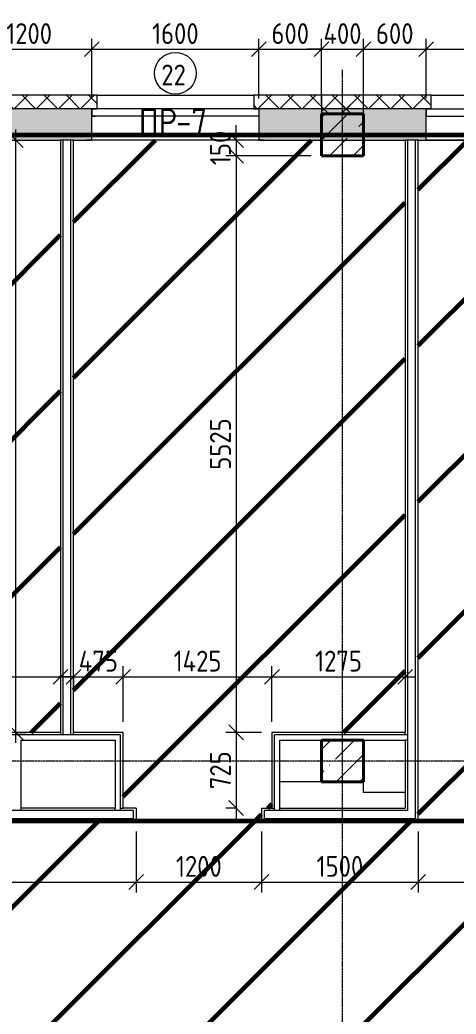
# Model space of a CAD drawing. Header units: millimetres. Extents: x -56773 to 323062, y -262288 to 76460.
# Drawn here: x 30721 to 34897, y -197648 to -188122 of the extents above; entities that cross this region are included whole.
import ezdxf

# ---------------------------------------------------------------- set-up
doc = ezdxf.new("R2010")
doc.units = ezdxf.units.MM
doc.linetypes.add('ADSK_Линия сетки', pattern=[25, 20, -2.5, 0, -2.5])
for name, color, linetype, lineweight in [('1.1)Стяжка керамзит  2 этаж', 5, 'Continuous', 60), ('3.1 Штукатурка внешн стен', 5, 'Continuous', 60), ('_ Окна', 7, 'Continuous', 18), ('Марки', 7, 'Continuous', 20), ('Марки окон', 7, 'Continuous', 20), ('Несущие колонны', 7, 'Continuous', 18), ('Окна', 7, 'Continuous', 9), ('Оси', 7, 'Continuous', 9), ('Перекрытие', 7, 'Continuous', 18), ('Размеры', 7, 'Continuous', 9), ('Стены внутренние', 7, 'Continuous', 18), ('Стены наружные', 7, 'Continuous', 18), ('Стены штриховка', 7, 'Continuous', 9)]:
    doc.layers.add(name, color=color, linetype=linetype, lineweight=lineweight)
doc.styles.add('GOST Common_2', font='', dxfattribs={"width": 0.9, "height": 250})
doc.styles.add('GOST Common_3', font='', dxfattribs={"width": 0.9, "height": 200})
doc.styles.get('GOST Common_2').set_extended_font_data('GOST Common')
doc.styles.get('GOST Common_3').set_extended_font_data('GOST Common')
doc.dimstyles.new('ADSK_Основной_2_0_1', dxfattribs={"dimscale": 304.8, "dimtxt": 201.142999, "dimasz": 0.463911, "dimexe": 0.328084, "dimexo": 0.328084, "dimgap": 0.164042, "dimtad": 1, "dimdec": 3, "dimrnd": 0.001, "dimdsep": 46, "dimtxsty": 'GOST Common_3', "dimblk1": 'OBLIQUE', "dimblk2": 'OBLIQUE', "dimsah": 1, "dimcen": 0.09, "dimdle": 0.328084, "dimazin": 2, "dimtfac": 1, "dimtdec": 4, "dimtix": 1, "dimtmove": 1, "dimatfit": 3, "dimfxl": 1, "dimtvp": 1, "dimtolj": 1, "dimtzin": 0, "dimlwd": 20, "dimlwe": 20, "dimarcsym": 2})
doc.dimstyles.new('ADSK_Основной_2_0_2', dxfattribs={"dimscale": 304.8, "dimtxt": 201.142999, "dimasz": 0.463911, "dimexe": 0.328084, "dimexo": 0.328084, "dimgap": 0.164042, "dimtad": 1, "dimdec": 3, "dimrnd": 0.001, "dimdsep": 46, "dimtxsty": 'GOST Common_3', "dimblk1": 'OBLIQUE', "dimblk2": 'OBLIQUE', "dimsah": 1, "dimcen": 0.09, "dimdle": 0.328084, "dimazin": 2, "dimtfac": 1, "dimtdec": 4, "dimtix": 1, "dimtmove": 0, "dimatfit": 3, "dimfxl": 1, "dimtvp": 1, "dimtolj": 1, "dimtzin": 0, "dimlwd": 20, "dimlwe": 20, "dimarcsym": 2})
pattern_1 = [(45, (9.36, -198628.46), (-106.066, 106.066), []), (135, (9.36, -198628.46), (-106.066, -106.066), [])]
pattern_2 = [(45, (9.36, -198628.46), (-224.5064, 224.5064), []), (45, (233.87, -198628.46), (-224.5064, 224.5064), [396.875, -79.375, 3.353, -76.022])]

# ---------------------------------------------------------------- blocks, each defined once
blk = doc.blocks.new('ОКНО L03 _2СТ_RS - ОК-5_1600х2000h-3556607-Кладочный план 4-го этажа')
at = {"layer": '_ Окна'}
for p, q in [((-838.1, -79), (761.9, -79)), ((-838.1, -149), (-838.1, -79)), ((-838.1, -79), (-803.1, -79)), ((-818.1, -79), (-38.1, -79)), ((-38.1, -79), (741.9, -79)), ((761.9, -79), (726.9, -79)), ((761.9, -149), (761.9, -79)), ((-838.1, -149), (761.9, -149)), ((-838.1, -149), (-833.1, -149)), ((-818.1, -149), (-38.1, -149)), ((-38.1, -149), (741.9, -149)), ((761.9, -149), (756.9, -149))]:
    blk.add_line(p, q, dxfattribs=at)
at = {"layer": 'Окна'}
blk.add_line((-888.1, 150), (811.9, 150), dxfattribs=at)
blk = doc.blocks.new('ADSK_КолоннаЖБ_Прямоугольная - 400x400 мм-1807143-Кладочный план 4-го этажа')
at = {"layer": 'Несущие колонны', "lineweight": 40}
for p, q in [((-200, 200), (200, 200)), ((-200, -200), (-200, 200)), ((200, 200), (200, -200)), ((200, -200), (-200, -200))]:
    blk.add_line(p, q, dxfattribs=at)
blk = doc.blocks.new('ОКНО L03 _2СТ_RS - ОК-5_1600х2000h-3556615-Кладочный план 4-го этажа')
at = {"layer": '_ Окна'}
for p, q in [((-838.1, 149), (761.9, 149)), ((-838.1, 149), (-838.1, 79)), ((-838.1, 149), (-833.1, 149)), ((-818.1, 149), (-38.1, 149)), ((-38.1, 149), (741.9, 149)), ((761.9, 149), (756.9, 149)), ((761.9, 149), (761.9, 79)), ((-838.1, 79), (761.9, 79)), ((-838.1, 79), (-803.1, 79)), ((-818.1, 79), (-38.1, 79)), ((-38.1, 79), (741.9, 79)), ((761.9, 79), (726.9, 79))]:
    blk.add_line(p, q, dxfattribs=at)
at = {"layer": 'Окна'}
blk.add_line((-888.1, -150), (811.9, -150), dxfattribs=at)
blk = doc.blocks.new('_Oblique')
at = {"color": 0, "linetype": 'ByBlock', "lineweight": -2}
blk.add_line((-0.5, -0.5), (0.5, 0.5), dxfattribs=at)
blk = doc.blocks.new('*D5920')
at = {"layer": 'Defpoints', "color": 0, "transparency": 16777216}
for p in [(31409.4, -188403), (30209.4, -188974.5), (31409.4, -188974.5)]:
    blk.add_point(p, dxfattribs=at)
at = {"layer": 'Размеры', "color": 0, "lineweight": 20, "transparency": 16777216}
for p, q in [((30209.4, -188874.5), (30209.4, -188303)), ((31409.4, -188874.5), (31409.4, -188303)), ((30109.4, -188403), (31509.4, -188403))]:
    blk.add_line(p, q, dxfattribs=at)
at = {"layer": 'Размеры', "color": 0, "lineweight": 20, "transparency": 16777216, "xscale": 141.4, "yscale": 141.4, "zscale": 141.4, "rotation": 180}
blk.add_blockref('_Oblique', (30209.4, -188403), dxfattribs=at)
at = {"layer": 'Размеры', "color": 0, "lineweight": 20, "transparency": 16777216, "xscale": 141.4, "yscale": 141.4, "zscale": 141.4}
blk.add_blockref('_Oblique', (31409.4, -188403), dxfattribs=at)
at = {"layer": 'Размеры', "color": 0, "lineweight": 9, "transparency": 16777216, "insert": (30809.4, -188253), "char_height": 200, "width": 560.473, "attachment_point": 5, "style": 'GOST Common_3'}
blk.add_mtext('\\A1;1200', dxfattribs=at)
blk = doc.blocks.new('*D5921')
at = {"layer": 'Defpoints', "color": 0, "transparency": 16777216}
for p in [(33009.4, -188403), (31409.4, -188974.5), (33009.4, -188974.5)]:
    blk.add_point(p, dxfattribs=at)
at = {"layer": 'Размеры', "color": 0, "lineweight": 20, "transparency": 16777216}
for p, q in [((31409.4, -188874.5), (31409.4, -188303)), ((33009.4, -188874.5), (33009.4, -188303)), ((31309.4, -188403), (33109.4, -188403))]:
    blk.add_line(p, q, dxfattribs=at)
at = {"layer": 'Размеры', "color": 0, "lineweight": 20, "transparency": 16777216, "xscale": 141.4, "yscale": 141.4, "zscale": 141.4, "rotation": 180}
blk.add_blockref('_Oblique', (31409.4, -188403), dxfattribs=at)
at = {"layer": 'Размеры', "color": 0, "lineweight": 20, "transparency": 16777216, "xscale": 141.4, "yscale": 141.4, "zscale": 141.4}
blk.add_blockref('_Oblique', (33009.4, -188403), dxfattribs=at)
at = {"layer": 'Размеры', "color": 0, "lineweight": 9, "transparency": 16777216, "insert": (32209.4, -188253), "char_height": 200, "width": 560.473, "attachment_point": 5, "style": 'GOST Common_3'}
blk.add_mtext('\\A1;1600', dxfattribs=at)
blk = doc.blocks.new('*D5922')
at = {"layer": 'Defpoints', "color": 0, "transparency": 16777216}
for p in [(33609.4, -188403), (33009.4, -188974.5), (33609.4, -189023.5)]:
    blk.add_point(p, dxfattribs=at)
at = {"layer": 'Размеры', "color": 0, "lineweight": 20, "transparency": 16777216}
for p, q in [((33009.4, -188874.5), (33009.4, -188303)), ((33609.4, -188923.5), (33609.4, -188303)), ((32909.4, -188403), (33709.4, -188403))]:
    blk.add_line(p, q, dxfattribs=at)
at = {"layer": 'Размеры', "color": 0, "lineweight": 20, "transparency": 16777216, "xscale": 141.4, "yscale": 141.4, "zscale": 141.4, "rotation": 180}
blk.add_blockref('_Oblique', (33009.4, -188403), dxfattribs=at)
at = {"layer": 'Размеры', "color": 0, "lineweight": 20, "transparency": 16777216, "xscale": 141.4, "yscale": 141.4, "zscale": 141.4}
blk.add_blockref('_Oblique', (33609.4, -188403), dxfattribs=at)
at = {"layer": 'Размеры', "color": 0, "lineweight": 9, "transparency": 16777216, "insert": (33309.4, -188253), "char_height": 200, "width": 454.106, "attachment_point": 5, "style": 'GOST Common_3'}
blk.add_mtext('\\A1;600', dxfattribs=at)
blk = doc.blocks.new('*D5923')
at = {"layer": 'Defpoints', "color": 0, "transparency": 16777216}
for p in [(34009.4, -188403), (33609.4, -189023.5), (34009.4, -189023.5)]:
    blk.add_point(p, dxfattribs=at)
at = {"layer": 'Размеры', "color": 0, "lineweight": 20, "transparency": 16777216}
for p, q in [((33609.4, -188923.5), (33609.4, -188303)), ((34009.4, -188923.5), (34009.4, -188303)), ((33609.4, -188403), (33468, -188403)), ((33609.4, -188403), (34009.4, -188403)), ((34009.4, -188403), (34150.8, -188403))]:
    blk.add_line(p, q, dxfattribs=at)
at = {"layer": 'Размеры', "color": 0, "lineweight": 20, "transparency": 16777216, "xscale": 141.4, "yscale": 141.4, "zscale": 141.4}
blk.add_blockref('_Oblique', (33609.4, -188403), dxfattribs=at)
at = {"layer": 'Размеры', "color": 0, "lineweight": 20, "transparency": 16777216, "xscale": 141.4, "yscale": 141.4, "zscale": 141.4, "rotation": 180}
blk.add_blockref('_Oblique', (34009.4, -188403), dxfattribs=at)
at = {"layer": 'Размеры', "color": 0, "lineweight": 9, "transparency": 16777216, "insert": (33809.4, -188253), "char_height": 200, "width": 474.561, "attachment_point": 5, "style": 'GOST Common_3'}
blk.add_mtext('\\A1;400', dxfattribs=at)
blk = doc.blocks.new('*D5924')
at = {"layer": 'Defpoints', "color": 0, "transparency": 16777216}
for p in [(34609.4, -188403), (34609.4, -188974.5), (34009.4, -189023.5)]:
    blk.add_point(p, dxfattribs=at)
at = {"layer": 'Размеры', "color": 0, "lineweight": 20, "transparency": 16777216}
for p, q in [((34009.4, -188923.5), (34009.4, -188303)), ((34609.4, -188874.5), (34609.4, -188303)), ((33909.4, -188403), (34709.4, -188403))]:
    blk.add_line(p, q, dxfattribs=at)
at = {"layer": 'Размеры', "color": 0, "lineweight": 20, "transparency": 16777216, "xscale": 141.4, "yscale": 141.4, "zscale": 141.4, "rotation": 180}
blk.add_blockref('_Oblique', (34009.4, -188403), dxfattribs=at)
at = {"layer": 'Размеры', "color": 0, "lineweight": 20, "transparency": 16777216, "xscale": 141.4, "yscale": 141.4, "zscale": 141.4}
blk.add_blockref('_Oblique', (34609.4, -188403), dxfattribs=at)
at = {"layer": 'Размеры', "color": 0, "lineweight": 9, "transparency": 16777216, "insert": (34309.4, -188253), "char_height": 200, "width": 454.106, "attachment_point": 5, "style": 'GOST Common_3'}
blk.add_mtext('\\A1;600', dxfattribs=at)
blk = doc.blocks.new('*D5925')
at = {"layer": 'Defpoints', "color": 0, "transparency": 16777216}
for p in [(36209.4, -188403), (34609.4, -188974.5), (36209.4, -188974.5)]:
    blk.add_point(p, dxfattribs=at)
at = {"layer": 'Размеры', "color": 0, "lineweight": 20, "transparency": 16777216}
for p, q in [((34609.4, -188874.5), (34609.4, -188303)), ((36209.4, -188874.5), (36209.4, -188303)), ((34509.4, -188403), (36309.4, -188403))]:
    blk.add_line(p, q, dxfattribs=at)
at = {"layer": 'Размеры', "color": 0, "lineweight": 20, "transparency": 16777216, "xscale": 141.4, "yscale": 141.4, "zscale": 141.4, "rotation": 180}
blk.add_blockref('_Oblique', (34609.4, -188403), dxfattribs=at)
at = {"layer": 'Размеры', "color": 0, "lineweight": 20, "transparency": 16777216, "xscale": 141.4, "yscale": 141.4, "zscale": 141.4}
blk.add_blockref('_Oblique', (36209.4, -188403), dxfattribs=at)
at = {"layer": 'Размеры', "color": 0, "lineweight": 9, "transparency": 16777216, "insert": (35409.4, -188253), "char_height": 200, "width": 560.473, "attachment_point": 5, "style": 'GOST Common_3'}
blk.add_mtext('\\A1;1600', dxfattribs=at)
blk = doc.blocks.new('*D6019')
at = {"layer": 'Defpoints', "color": 0, "transparency": 16777216}
for p in [(27419.4, -195798.5), (31834.4, -195798.5), (31834.4, -196382.2)]:
    blk.add_point(p, dxfattribs=at)
at = {"layer": 'Размеры', "color": 0, "lineweight": 20, "transparency": 16777216}
for p, q in [((27419.4, -195898.5), (27419.4, -196482.2)), ((31834.4, -195898.5), (31834.4, -196482.2)), ((27319.4, -196382.2), (31934.4, -196382.2))]:
    blk.add_line(p, q, dxfattribs=at)
at = {"layer": 'Размеры', "color": 0, "lineweight": 20, "transparency": 16777216, "xscale": 141.4, "yscale": 141.4, "zscale": 141.4, "rotation": 180}
blk.add_blockref('_Oblique', (27419.4, -196382.2), dxfattribs=at)
at = {"layer": 'Размеры', "color": 0, "lineweight": 20, "transparency": 16777216, "xscale": 141.4, "yscale": 141.4, "zscale": 141.4}
blk.add_blockref('_Oblique', (31834.4, -196382.2), dxfattribs=at)
at = {"layer": 'Размеры', "color": 0, "lineweight": 9, "transparency": 16777216, "insert": (29626.9, -196232.2), "char_height": 200, "width": 601.383, "attachment_point": 5, "style": 'GOST Common_3'}
blk.add_mtext('\\A1;4415', dxfattribs=at)
blk = doc.blocks.new('*D6020')
at = {"layer": 'Defpoints', "color": 0, "transparency": 16777216}
for p in [(31834.4, -195798.5), (33034.4, -195798.5), (33034.4, -196382.2)]:
    blk.add_point(p, dxfattribs=at)
at = {"layer": 'Размеры', "color": 0, "lineweight": 20, "transparency": 16777216}
for p, q in [((31834.4, -195898.5), (31834.4, -196482.2)), ((33034.4, -195898.5), (33034.4, -196482.2)), ((31734.4, -196382.2), (33134.4, -196382.2))]:
    blk.add_line(p, q, dxfattribs=at)
at = {"layer": 'Размеры', "color": 0, "lineweight": 20, "transparency": 16777216, "xscale": 141.4, "yscale": 141.4, "zscale": 141.4, "rotation": 180}
blk.add_blockref('_Oblique', (31834.4, -196382.2), dxfattribs=at)
at = {"layer": 'Размеры', "color": 0, "lineweight": 20, "transparency": 16777216, "xscale": 141.4, "yscale": 141.4, "zscale": 141.4}
blk.add_blockref('_Oblique', (33034.4, -196382.2), dxfattribs=at)
at = {"layer": 'Размеры', "color": 0, "lineweight": 9, "transparency": 16777216, "insert": (32434.4, -196232.2), "char_height": 200, "width": 560.473, "attachment_point": 5, "style": 'GOST Common_3'}
blk.add_mtext('\\A1;1200', dxfattribs=at)
blk = doc.blocks.new('*D6021')
at = {"layer": 'Defpoints', "color": 0, "transparency": 16777216}
for p in [(33034.4, -195798.5), (34534.4, -195798.5), (34534.4, -196382.2)]:
    blk.add_point(p, dxfattribs=at)
at = {"layer": 'Размеры', "color": 0, "lineweight": 20, "transparency": 16777216}
for p, q in [((33034.4, -195898.5), (33034.4, -196482.2)), ((34534.4, -195898.5), (34534.4, -196482.2)), ((32934.4, -196382.2), (34634.4, -196382.2))]:
    blk.add_line(p, q, dxfattribs=at)
at = {"layer": 'Размеры', "color": 0, "lineweight": 20, "transparency": 16777216, "xscale": 141.4, "yscale": 141.4, "zscale": 141.4, "rotation": 180}
blk.add_blockref('_Oblique', (33034.4, -196382.2), dxfattribs=at)
at = {"layer": 'Размеры', "color": 0, "lineweight": 20, "transparency": 16777216, "xscale": 141.4, "yscale": 141.4, "zscale": 141.4}
blk.add_blockref('_Oblique', (34534.4, -196382.2), dxfattribs=at)
at = {"layer": 'Размеры', "color": 0, "lineweight": 9, "transparency": 16777216, "insert": (33784.4, -196232.2), "char_height": 200, "width": 560.473, "attachment_point": 5, "style": 'GOST Common_3'}
blk.add_mtext('\\A1;1500', dxfattribs=at)
blk = doc.blocks.new('*D6022')
at = {"layer": 'Defpoints', "color": 0, "transparency": 16777216}
for p in [(34534.4, -195798.5), (36934.4, -196023.5), (36934.4, -196382.2)]:
    blk.add_point(p, dxfattribs=at)
at = {"layer": 'Размеры', "color": 0, "lineweight": 20, "transparency": 16777216}
for p, q in [((34534.4, -195898.5), (34534.4, -196482.2)), ((36934.4, -196123.5), (36934.4, -196482.2)), ((34434.4, -196382.2), (37034.4, -196382.2))]:
    blk.add_line(p, q, dxfattribs=at)
at = {"layer": 'Размеры', "color": 0, "lineweight": 20, "transparency": 16777216, "xscale": 141.4, "yscale": 141.4, "zscale": 141.4, "rotation": 180}
blk.add_blockref('_Oblique', (34534.4, -196382.2), dxfattribs=at)
at = {"layer": 'Размеры', "color": 0, "lineweight": 20, "transparency": 16777216, "xscale": 141.4, "yscale": 141.4, "zscale": 141.4}
blk.add_blockref('_Oblique', (36934.4, -196382.2), dxfattribs=at)
at = {"layer": 'Размеры', "color": 0, "lineweight": 9, "transparency": 16777216, "insert": (35734.4, -196232.2), "char_height": 200, "width": 625.93, "attachment_point": 5, "style": 'GOST Common_3'}
blk.add_mtext('\\A1;2400', dxfattribs=at)
blk = doc.blocks.new('*D6071')
at = {"layer": 'Defpoints', "color": 0, "transparency": 16777216}
for p in [(27609.4, -194315.6), (31109.4, -194315.6), (31109.4, -194415.6)]:
    blk.add_point(p, dxfattribs=at)
at = {"layer": 'Размеры', "color": 0, "lineweight": 20, "transparency": 16777216}
for p, q in [((27509.4, -194415.6), (31209.4, -194415.6)), ((27609.4, -194415.6), (27609.4, -194515.6)), ((31109.4, -194415.6), (31109.4, -194515.6))]:
    blk.add_line(p, q, dxfattribs=at)
at = {"layer": 'Размеры', "color": 0, "lineweight": 20, "transparency": 16777216, "xscale": 141.4, "yscale": 141.4, "zscale": 141.4, "rotation": 180}
blk.add_blockref('_Oblique', (27609.4, -194415.6), dxfattribs=at)
at = {"layer": 'Размеры', "color": 0, "lineweight": 20, "transparency": 16777216, "xscale": 141.4, "yscale": 141.4, "zscale": 141.4}
blk.add_blockref('_Oblique', (31109.4, -194415.6), dxfattribs=at)
at = {"layer": 'Размеры', "color": 0, "lineweight": 9, "transparency": 16777216, "insert": (29359.4, -194265.6), "char_height": 200, "width": 605.475, "attachment_point": 5, "style": 'GOST Common_3'}
blk.add_mtext('\\A1;3500', dxfattribs=at)
blk = doc.blocks.new('*D6072')
at = {"layer": 'Defpoints', "color": 0, "transparency": 16777216}
for p in [(30581.5, -189273.5), (30681.5, -189273.5), (30581.5, -194948.5)]:
    blk.add_point(p, dxfattribs=at)
at = {"layer": 'Размеры', "color": 0, "lineweight": 20, "transparency": 16777216}
for p, q in [((30681.5, -195048.5), (30681.5, -189173.5)), ((30681.5, -189273.5), (30781.5, -189273.5)), ((30681.5, -194948.5), (30781.5, -194948.5))]:
    blk.add_line(p, q, dxfattribs=at)
at = {"layer": 'Размеры', "color": 0, "lineweight": 20, "transparency": 16777216, "xscale": 141.4, "yscale": 141.4, "zscale": 141.4}
for p, rotation in [((30681.5, -189273.5), 90), ((30681.5, -194948.5), 270)]:
    blk.add_blockref('_Oblique', p, dxfattribs=dict(at, rotation=rotation))
at = {"layer": 'Размеры', "color": 0, "lineweight": 9, "transparency": 16777216, "insert": (30531.5, -192111), "char_height": 200, "width": 605.475, "attachment_point": 5, "rotation": 90, "style": 'GOST Common_3'}
blk.add_mtext('\\A1;5675', dxfattribs=at)
blk = doc.blocks.new('*D6074')
at = {"layer": 'Defpoints', "color": 0, "transparency": 16777216}
for p in [(32890.9, -189273.5), (32790.9, -189423.5), (33609.4, -189423.5)]:
    blk.add_point(p, dxfattribs=at)
at = {"layer": 'Размеры', "color": 0, "lineweight": 20, "transparency": 16777216}
for p, q in [((32790.9, -189273.5), (32790.9, -189132.1)), ((32790.9, -189273.5), (32690.9, -189273.5)), ((32790.9, -189273.5), (32790.9, -189423.5)), ((33509.4, -189423.5), (32690.9, -189423.5)), ((32790.9, -189423.5), (32790.9, -189564.9))]:
    blk.add_line(p, q, dxfattribs=at)
at = {"layer": 'Размеры', "color": 0, "lineweight": 20, "transparency": 16777216, "xscale": 141.4, "yscale": 141.4, "zscale": 141.4}
for p, rotation in [((32790.9, -189273.5), 270), ((32790.9, -189423.5), 90)]:
    blk.add_blockref('_Oblique', p, dxfattribs=dict(at, rotation=rotation))
at = {"layer": 'Размеры', "color": 0, "lineweight": 9, "transparency": 16777216, "insert": (32640.9, -189348.5), "char_height": 200, "width": 409.104, "attachment_point": 5, "rotation": 90, "style": 'GOST Common_3'}
blk.add_mtext('\\A1;150', dxfattribs=at)
blk = doc.blocks.new('*D6075')
at = {"layer": 'Defpoints', "color": 0, "transparency": 16777216}
for p in [(33609.4, -189423.5), (32790.9, -194948.5), (33134.4, -194948.5)]:
    blk.add_point(p, dxfattribs=at)
at = {"layer": 'Размеры', "color": 0, "lineweight": 20, "transparency": 16777216}
for p, q in [((32790.9, -189323.5), (32790.9, -195048.5)), ((33509.4, -189423.5), (32690.9, -189423.5)), ((33034.4, -194948.5), (32690.9, -194948.5))]:
    blk.add_line(p, q, dxfattribs=at)
at = {"layer": 'Размеры', "color": 0, "lineweight": 20, "transparency": 16777216, "xscale": 141.4, "yscale": 141.4, "zscale": 141.4}
for p, rotation in [((32790.9, -189423.5), 90), ((32790.9, -194948.5), 270)]:
    blk.add_blockref('_Oblique', p, dxfattribs=dict(at, rotation=rotation))
at = {"layer": 'Размеры', "color": 0, "lineweight": 9, "transparency": 16777216, "insert": (32640.9, -192186), "char_height": 200, "width": 605.475, "attachment_point": 5, "rotation": 90, "style": 'GOST Common_3'}
blk.add_mtext('\\A1;5525', dxfattribs=at)
blk = doc.blocks.new('*D6076')
at = {"layer": 'Defpoints', "color": 0, "transparency": 16777216}
for p in [(33134.4, -194948.5), (32790.9, -195673.5), (32890.9, -195673.5)]:
    blk.add_point(p, dxfattribs=at)
at = {"layer": 'Размеры', "color": 0, "lineweight": 20, "transparency": 16777216}
for p, q in [((32790.9, -194848.5), (32790.9, -195773.5)), ((33034.4, -194948.5), (32690.9, -194948.5)), ((32790.9, -195673.5), (32690.9, -195673.5))]:
    blk.add_line(p, q, dxfattribs=at)
at = {"layer": 'Размеры', "color": 0, "lineweight": 20, "transparency": 16777216, "xscale": 141.4, "yscale": 141.4, "zscale": 141.4}
for p, rotation in [((32790.9, -194948.5), 90), ((32790.9, -195673.5), 270)]:
    blk.add_blockref('_Oblique', p, dxfattribs=dict(at, rotation=rotation))
at = {"layer": 'Размеры', "color": 0, "lineweight": 9, "transparency": 16777216, "insert": (32640.9, -195311), "char_height": 200, "width": 454.106, "attachment_point": 5, "rotation": 90, "style": 'GOST Common_3'}
blk.add_mtext('\\A1;725', dxfattribs=at)
blk = doc.blocks.new('*D6077')
at = {"layer": 'Defpoints', "color": 0, "transparency": 16777216}
for p in [(31234.4, -194315.6), (31709.4, -194415.6), (31709.4, -194948.5)]:
    blk.add_point(p, dxfattribs=at)
at = {"layer": 'Размеры', "color": 0, "lineweight": 20, "transparency": 16777216}
for p, q in [((31709.4, -194848.5), (31709.4, -194315.6)), ((31234.4, -194415.6), (31093, -194415.6)), ((31234.4, -194415.6), (31234.4, -194515.6)), ((31234.4, -194415.6), (31709.4, -194415.6)), ((31709.4, -194415.6), (31850.8, -194415.6))]:
    blk.add_line(p, q, dxfattribs=at)
at = {"layer": 'Размеры', "color": 0, "lineweight": 20, "transparency": 16777216, "xscale": 141.4, "yscale": 141.4, "zscale": 141.4}
blk.add_blockref('_Oblique', (31234.4, -194415.6), dxfattribs=at)
at = {"layer": 'Размеры', "color": 0, "lineweight": 20, "transparency": 16777216, "xscale": 141.4, "yscale": 141.4, "zscale": 141.4, "rotation": 180}
blk.add_blockref('_Oblique', (31709.4, -194415.6), dxfattribs=at)
at = {"layer": 'Размеры', "color": 0, "lineweight": 9, "transparency": 16777216, "insert": (31471.9, -194265.6), "char_height": 200, "width": 474.561, "attachment_point": 5, "style": 'GOST Common_3'}
blk.add_mtext('\\A1;475', dxfattribs=at)
blk = doc.blocks.new('*D6078')
at = {"layer": 'Defpoints', "color": 0, "transparency": 16777216}
for p in [(33134.4, -194415.6), (31709.4, -194948.5), (33134.4, -194948.5)]:
    blk.add_point(p, dxfattribs=at)
at = {"layer": 'Размеры', "color": 0, "lineweight": 20, "transparency": 16777216}
for p, q in [((31709.4, -194848.5), (31709.4, -194315.6)), ((33134.4, -194848.5), (33134.4, -194315.6)), ((31609.4, -194415.6), (33234.4, -194415.6))]:
    blk.add_line(p, q, dxfattribs=at)
at = {"layer": 'Размеры', "color": 0, "lineweight": 20, "transparency": 16777216, "xscale": 141.4, "yscale": 141.4, "zscale": 141.4, "rotation": 180}
blk.add_blockref('_Oblique', (31709.4, -194415.6), dxfattribs=at)
at = {"layer": 'Размеры', "color": 0, "lineweight": 20, "transparency": 16777216, "xscale": 141.4, "yscale": 141.4, "zscale": 141.4}
blk.add_blockref('_Oblique', (33134.4, -194415.6), dxfattribs=at)
at = {"layer": 'Размеры', "color": 0, "lineweight": 9, "transparency": 16777216, "insert": (32421.9, -194265.6), "char_height": 200, "width": 580.928, "attachment_point": 5, "style": 'GOST Common_3'}
blk.add_mtext('\\A1;1425', dxfattribs=at)
blk = doc.blocks.new('*D6079')
at = {"layer": 'Defpoints', "color": 0, "transparency": 16777216}
for p in [(34409.4, -194315.6), (34409.4, -194415.6), (33134.4, -194948.5)]:
    blk.add_point(p, dxfattribs=at)
at = {"layer": 'Размеры', "color": 0, "lineweight": 20, "transparency": 16777216}
for p, q in [((33134.4, -194848.5), (33134.4, -194315.6)), ((33034.4, -194415.6), (34509.4, -194415.6)), ((34409.4, -194415.6), (34409.4, -194515.6))]:
    blk.add_line(p, q, dxfattribs=at)
at = {"layer": 'Размеры', "color": 0, "lineweight": 20, "transparency": 16777216, "xscale": 141.4, "yscale": 141.4, "zscale": 141.4, "rotation": 180}
blk.add_blockref('_Oblique', (33134.4, -194415.6), dxfattribs=at)
at = {"layer": 'Размеры', "color": 0, "lineweight": 20, "transparency": 16777216, "xscale": 141.4, "yscale": 141.4, "zscale": 141.4}
blk.add_blockref('_Oblique', (34409.4, -194415.6), dxfattribs=at)
at = {"layer": 'Размеры', "color": 0, "lineweight": 9, "transparency": 16777216, "insert": (33771.9, -194265.6), "char_height": 200, "width": 560.473, "attachment_point": 5, "style": 'GOST Common_3'}
blk.add_mtext('\\A1;1275', dxfattribs=at)
blk = doc.blocks.new('М_окна1 - Маркировка типоразмера-1510237-Кладочный план 4-го этажа')
at = {"layer": 'Марки окон'}
blk.add_circle((0, 0), 2, dxfattribs=at)

msp = doc.modelspace()

# ---------------------------------------------------------------- hatches: boundary and pattern name
at = {"layer": '1.1)Стяжка керамзит  2 этаж', "transparency": 33554687}
h = msp.add_hatch(dxfattribs=at)
h.set_pattern_fill('ANSI31', color=5, scale=333)
h.paths.add_polyline_path([(31109.3615, -189273.4914), (30209.3615, -189273.4914), (28559.3615, -189273.4914), (28009.3615, -189273.4914), (28009.3615, -189423.4914), (27609.3615, -189423.4914), (27609.3615, -192723.4914), (27484.3615, -192723.4914), (27484.3615, -189273.4914), (27009.3615, -189273.4914), (25359.3615, -189273.4914), (24209.3615, -189273.4914), (22559.3615, -189273.4914), (22559.3615, -192723.4914), (22434.3615, -192723.4914), (22434.3615, -189423.4914), (22009.3615, -189423.4914), (21609.3615, -189423.4914), (21609.3615, -189273.4914), (21009.3615, -189273.4914), (19359.3615, -189273.4914), (19034.3615, -189273.4914), (19034.3615, -194948.4914), (22434.3615, -194948.4914), (22434.3615, -193923.4914), (22559.3615, -193923.4914), (22559.3615, -195798.4914), (26534.3615, -195798.4914), (26534.3615, -194948.4914), (27484.3615, -194948.4914), (27484.3615, -193923.4914), (27609.3615, -193923.4914), (27609.3615, -194948.4914), (31109.3615, -194948.4914)])
h = msp.add_hatch(dxfattribs=at)
h.set_pattern_fill('ANSI31', color=5, scale=333)
h.paths.add_polyline_path([(34409.3615, -189273.4914), (34009.3615, -189273.4914), (34009.3615, -189423.4914), (33609.3615, -189423.4914), (33609.3615, -189273.4914), (33009.3615, -189273.4914), (31359.3615, -189273.4914), (31234.3615, -189273.4914), (31234.3615, -194948.4914), (31709.3615, -194948.4914), (31709.3615, -195673.4914), (31834.3615, -195673.4914), (31834.3615, -195798.4914), (33034.3615, -195798.4914), (33034.3615, -195673.4914), (33134.3615, -195673.4914), (33134.3615, -194948.4914), (34409.3615, -194948.4914)])
h = msp.add_hatch(dxfattribs=at)
h.set_pattern_fill('ANSI31', color=5, scale=333)
h.paths.add_polyline_path([(39334.3615, -193698.4914), (37059.3615, -193698.4914), (37059.3615, -194573.4914), (36934.3615, -194573.4914), (36934.3615, -193373.4914), (37059.3615, -193373.4914), (37059.3615, -193398.4914), (39259.3615, -193398.4914), (39259.3615, -193223.4914), (39384.3615, -193223.4914), (39384.3615, -193398.4914), (41734.3615, -193398.4914), (41734.3615, -192123.4914), (39384.3615, -192123.4914), (39384.3615, -192323.4914), (39259.3615, -192323.4914), (39259.3615, -192123.4914), (38284.3615, -192123.4914), (38284.3615, -191948.4914), (37059.3615, -191948.4914), (37059.3615, -192473.4914), (36934.3615, -192473.4914), (36934.3615, -190548.4914), (37059.3615, -190548.4914), (37059.3615, -191823.4914), (40009.3615, -191823.4914), (40009.3615, -191623.4914), (40059.3615, -191623.4914), (40059.3615, -191823.4914), (41734.3615, -191823.4914), (41734.3615, -190623.4914), (40059.3615, -190623.4914), (40059.3615, -190883.4914), (40009.3615, -190883.4914), (40009.3615, -190473.4914), (40059.3615, -190473.4914), (40059.3615, -190573.4914), (41734.3615, -190573.4914), (41734.3615, -189273.4914), (40059.3615, -189273.4914), (40059.3615, -189733.4914), (40009.3615, -189733.4914), (40009.3615, -189423.4914), (39609.3615, -189423.4914), (39609.3615, -189273.4914), (39009.3615, -189273.4914), (37359.3615, -189273.4914), (37059.3615, -189273.4914), (37059.3615, -189648.4914), (36934.3615, -189648.4914), (36934.3615, -189273.4914), (36209.3615, -189273.4914), (34534.3615, -189273.4914), (34534.3615, -195798.4914), (36934.3615, -195798.4914), (36934.3615, -195773.4914), (37059.3615, -195773.4914), (39334.3615, -195775.8128)])
h.paths.add_polyline_path([(41734.3615, -193523.4914), (39734.3615, -193523.4914), (39734.3615, -195023.4914), (40009.3615, -195023.4914), (40034.3615, -195023.4914), (40034.3615, -195798.4914), (41734.3615, -195798.4914)], flags=0)
h = msp.add_hatch(dxfattribs=at)
h.set_pattern_fill('ANSI31', color=5, scale=333)
h.paths.add_polyline_path([(61559.3615, -195798.4914), (-9515.6385, -195798.4914), (-9515.6385, -199048.4914), (61559.3615, -199048.4914)])
h.paths.add_polyline_path([(26559.3615, -198473.4914), (26634.3615, -198473.4914), (26634.3615, -199023.4914), (26559.3615, -199023.4914)], flags=16)
h.paths.add_polyline_path([(26559.3615, -196373.4914), (26559.3615, -195823.4914), (26634.3615, -195823.4914), (26634.3615, -196373.4914)], flags=16)
h.paths.add_polyline_path([(41109.3615, -196023.4914), (41109.3615, -195898.4914), (42009.3615, -195898.4914), (42009.3615, -196023.4914)], flags=16)
h.paths.add_polyline_path([(45809.3615, -196023.4914), (45809.3615, -195898.4914), (46809.3615, -195898.4914), (46809.3615, -196023.4914)], flags=16)
h.paths.add_polyline_path([(48659.3615, -195923.4914), (48659.3615, -195898.4914), (49409.3615, -195898.4914), (49409.3615, -195923.4914)], flags=16)
h.paths.add_polyline_path([(41734.3615, -193523.4914), (39734.3615, -193523.4914), (39734.3615, -195023.4914), (40009.3615, -195023.4914), (40034.3615, -195023.4914), (40034.3615, -195798.4914), (41734.3615, -195798.4914)], flags=0)
at = {"layer": 'Несущие колонны', "lineweight": 9}
h = msp.add_hatch(dxfattribs=at)
h.set_pattern_fill('FP_1', color=256, style=0, pattern_type=2)
h.set_pattern_definition(pattern_2)
h.paths.add_polyline_path([(33609.3615, -189423.4914), (34009.3615, -189423.4914), (34009.3615, -189023.4914), (33609.3615, -189023.4914)])
h = msp.add_hatch(dxfattribs=at)
h.set_pattern_fill('FP_1', color=256, style=0, pattern_type=2)
h.set_pattern_definition(pattern_2)
h.paths.add_polyline_path([(33821.7389, -195423.4914), (34009.3615, -195423.4914), (34009.3615, -195023.4914), (33609.3615, -195023.4914), (33609.3615, -195423.4914)])
at = {"layer": 'Стены внутренние', "lineweight": 9}
h = msp.add_hatch(dxfattribs=at)
h.set_pattern_fill('FP_2', color=256, style=0, pattern_type=2)
h.set_pattern_definition([(45, (9.36, -198628.46), (84.18955, 308.69595), [396.875, -79.375, 3.353, -76.022])])
h.paths.add_polyline_path([(41809.3615, -189273.4914), (42009.3615, -189273.4914), (42009.3615, -188973.4914), (39009.3615, -188974.4914), (39009.3615, -189273.4914), (41759.3615, -189273.4914)])
h.paths.add_polyline_path([(31209.3615, -189273.4914), (31409.3615, -189273.4914), (31409.3615, -188974.4914), (30209.3615, -188974.4914), (30209.3615, -189273.4914), (31134.3615, -189273.4914)])
h.paths.add_polyline_path([(27484.3615, -189273.4914), (28609.3615, -189273.4914), (28609.3615, -188974.4914), (27009.3615, -188974.4914), (27009.3615, -189273.4914)])
h.paths.add_polyline_path([(33009.3615, -189273.4914), (34609.3615, -189273.4914), (34609.3615, -188974.4914), (33009.3615, -188974.4914)])
h.paths.add_polyline_path([(36209.3615, -189273.4914), (37409.3615, -189273.4914), (37409.3615, -188974.4914), (36209.3615, -188974.4914)])
h.paths.add_polyline_path([(22434.3615, -189273.4914), (22609.3615, -189273.4914), (22609.3615, -188974.4914), (21009.3615, -188974.4914), (21009.3615, -189273.4914)])
h.paths.add_polyline_path([(24209.3615, -189273.4914), (25409.3615, -189273.4914), (25409.3615, -188974.4914), (24209.3615, -188974.4914)])
h.paths.add_polyline_path([(15609.3615, -189273.4914), (16609.3615, -189273.4914), (16609.3615, -188974.4914), (12609.3615, -188973.4914), (12609.3615, -189273.4914), (15584.3615, -189273.4914)])
h.paths.add_polyline_path([(19409.3615, -189273.4914), (19409.3615, -188974.4914), (18209.3615, -188974.4914), (18209.3615, -189273.4914), (19034.3615, -189273.4914)])
at = {"layer": 'Стены наружные', "lineweight": 9}
h = msp.add_hatch(dxfattribs=at)
h.set_pattern_fill('FP_4', color=256, style=0, pattern_type=2)
h.set_pattern_definition(pattern_1)
h.paths.add_polyline_path([(41829.3615, -188973.4914), (41829.3615, -188843.4914), (38959.3615, -188843.4914), (38959.3615, -188973.4914), (41247.1123, -188973.4914)])
h.paths.add_polyline_path([(31459.3615, -188973.4914), (31459.3615, -188843.4914), (30159.3615, -188843.4914), (30159.3615, -188973.4914)])
h.paths.add_polyline_path([(34659.3615, -188973.4914), (34659.3615, -188843.4914), (32959.3615, -188843.4914), (32959.3615, -188973.4914), (32996.6974, -188973.4914)])
h.paths.add_polyline_path([(36296.8633, -188973.4914), (37459.3615, -188973.4914), (37459.3615, -188843.4914), (36159.3615, -188843.4914), (36159.3615, -188973.4914)])
h.paths.add_polyline_path([(24159.3615, -188973.4914), (25459.3615, -188973.4914), (25459.3615, -188843.4914), (24159.3615, -188843.4914)])
h.paths.add_polyline_path([(20959.3615, -188973.4914), (22659.3615, -188973.4914), (22659.3615, -188843.4914), (20959.3615, -188843.4914)])
h.paths.add_polyline_path([(28659.3615, -188973.4914), (28659.3615, -188843.4914), (26959.3615, -188843.4914), (26959.3615, -188973.4914)])
h.paths.add_polyline_path([(19459.3615, -188973.4914), (19459.3615, -188843.4914), (18159.3615, -188843.4914), (18159.3615, -188973.4914)])
h.paths.add_polyline_path([(16495.8676, -188973.4914), (16659.3615, -188973.4914), (16659.3615, -188843.4914), (12789.3615, -188843.4914), (12789.3615, -188973.4914), (13195.7017, -188973.4914)])
h = msp.add_hatch(dxfattribs=at)
h.set_pattern_fill('FP_4', color=256, style=0, pattern_type=2)
h.set_pattern_definition(pattern_1)
h.paths.add_polyline_path([(34009.3615, -189023.4914), (34009.3615, -188843.4914), (33609.3615, -188843.4914), (33609.3615, -189023.4914)])

# ---------------------------------------------------------------- linework, layer by layer
at = {"layer": '1.1)Стяжка керамзит  2 этаж'}
msp.add_lwpolyline([(61559.3615, -195798.4914), (-9515.6385, -195798.4914), (-9515.6385, -199048.4914), (61559.3615, -199048.4914)], close=True, dxfattribs=at)
at = {"layer": '3.1 Штукатурка внешн стен'}
msp.add_lwpolyline([(12609.3615, -194948.4914), (12609.3615, -189223.4914), (41734.3615, -189223.4914)], dxfattribs=at)
at = {"layer": 'Несущие колонны', "lineweight": 9}
for p, q in [((34009.3615, -189023.4914), (33609.3615, -189023.4914)), ((33609.3615, -189023.4914), (33609.3615, -189423.4914)), ((34009.3615, -189423.4914), (34009.3615, -189023.4914)), ((33609.3615, -189423.4914), (34009.3615, -189423.4914)), ((34009.3615, -195023.4914), (33609.3615, -195023.4914)), ((33609.3615, -195023.4914), (33609.3615, -195423.4914)), ((34009.3615, -195423.4914), (34009.3615, -195023.4914)), ((33609.3615, -195423.4914), (34009.3615, -195423.4914))]:
    msp.add_line(p, q, dxfattribs=at)
at = {"layer": 'Оси', "linetype": 'ADSK_Линия сетки', "lineweight": 5}
for p, q in [((33809.3615, -209602.3427), (33809.3615, -188601.0153)), ((62563.3938, -189223.4914), (-25230.7352, -189223.4914)), ((62563.3938, -195223.4914), (-25230.7352, -195223.4914))]:
    msp.add_line(p, q, dxfattribs=at)
at = {"layer": 'Перекрытие'}
for p, q in [((33609.3615, -195423.4914), (33209.3615, -195423.4914)), ((34009.3615, -195523.4914), (34009.3615, -195423.4914)), ((34409.3615, -195523.4914), (34009.3615, -195523.4914))]:
    msp.add_line(p, q, dxfattribs=at)
at = {"layer": 'Стены внутренние', "lineweight": 5}
for p, q in [((31409.3615, -189273.4914), (31409.3615, -188974.4914)), ((31409.3615, -188974.4914), (31459.3615, -188974.4914)), ((31459.3615, -188974.4914), (31459.3615, -188973.4914)), ((32959.3615, -188973.4914), (32959.3615, -188974.4914)), ((32959.3615, -188974.4914), (33009.3615, -188974.4914)), ((33009.3615, -188974.4914), (33009.3615, -189273.4914)), ((34609.3615, -189273.4914), (34609.3615, -188974.4914)), ((34609.3615, -188974.4914), (34659.3615, -188974.4914)), ((34659.3615, -188974.4914), (34659.3615, -188973.4914)), ((30209.3615, -189273.4914), (31109.3615, -189273.4914)), ((31109.3615, -189273.4914), (31109.3615, -194948.4914)), ((31234.3615, -189273.4914), (31409.3615, -189273.4914)), ((31234.3615, -194948.4914), (31234.3615, -189273.4914)), ((33009.3615, -189273.4914), (31409.3615, -189273.4914)), ((33009.3615, -189273.4914), (34409.3615, -189273.4914)), ((34409.3615, -189273.4914), (34409.3615, -194948.4914)), ((34534.3615, -189273.4914), (34609.3615, -189273.4914)), ((34534.3615, -195798.4914), (34534.3615, -189273.4914)), ((36209.3615, -189273.4914), (34609.3615, -189273.4914)), ((31109.3615, -194948.4914), (27609.3615, -194948.4914)), ((31709.3615, -194948.4914), (31234.3615, -194948.4914)), ((31709.3615, -195673.4914), (31709.3615, -194948.4914)), ((33134.3615, -194948.4914), (33134.3615, -195673.4914)), ((34409.3615, -194948.4914), (33134.3615, -194948.4914)), ((30734.3615, -195673.4914), (30734.3615, -195023.4914)), ((30734.3615, -195023.4914), (31634.3615, -195023.4914)), ((31634.3615, -195023.4914), (31634.3615, -195673.4914)), ((33209.3615, -195673.4914), (33209.3615, -195023.4914)), ((33209.3615, -195023.4914), (34409.3615, -195023.4914)), ((34409.3615, -195023.4914), (34409.3615, -195673.4914)), ((31634.3615, -195673.4914), (30734.3615, -195673.4914)), ((31834.3615, -195673.4914), (31709.3615, -195673.4914)), ((31834.3615, -195673.4914), (31834.3615, -195798.4914)), ((33034.3615, -195673.4914), (33134.3615, -195673.4914)), ((33034.3615, -195673.4914), (33034.3615, -195798.4914)), ((33209.3615, -195673.4914), (34409.3615, -195673.4914)), ((31834.3615, -195798.4914), (27419.3615, -195798.4914)), ((33034.3615, -195798.4914), (34534.3615, -195798.4914))]:
    msp.add_line(p, q, dxfattribs=at)
at = {"layer": 'Стены наружные', "lineweight": 9}
for p, q in [((31459.3615, -188843.4914), (30159.3615, -188843.4914)), ((31459.3615, -188973.4914), (31459.3615, -188843.4914)), ((31459.3615, -188843.4914), (32959.3615, -188843.4914)), ((34659.3615, -188843.4914), (32959.3615, -188843.4914)), ((32959.3615, -188843.4914), (32959.3615, -188973.4914)), ((33609.3615, -188843.4914), (33609.3615, -189023.4914)), ((34009.3615, -189023.4914), (34009.3615, -188843.4914)), ((34659.3615, -188973.4914), (34659.3615, -188843.4914)), ((34659.3615, -188843.4914), (36159.3615, -188843.4914)), ((33609.3615, -189023.4914), (34009.3615, -189023.4914))]:
    msp.add_line(p, q, dxfattribs=at)
at = {"layer": 'Стены штриховка', "lineweight": 9}
for p, q in [((31459.3615, -188973.4914), (30159.3615, -188973.4914)), ((34659.3615, -188973.4914), (32959.3615, -188973.4914)), ((31234.3615, -189273.4914), (31109.3615, -189273.4914)), ((31134.3615, -194973.4914), (31134.3615, -189273.4914)), ((31209.3615, -194973.4914), (31209.3615, -189273.4914)), ((34534.3615, -189273.4914), (34409.3615, -189273.4914)), ((34434.3615, -195698.4914), (34434.3615, -189273.4914)), ((34509.3615, -195773.4914), (34509.3615, -189273.4914)), ((31684.3615, -194973.4914), (26559.3615, -194973.4914)), ((31109.3615, -194948.4914), (31109.3615, -194973.4914)), ((31234.3615, -194973.4914), (31234.3615, -194948.4914)), ((31684.3615, -195698.4914), (31684.3615, -194973.4914)), ((33159.3615, -195698.4914), (33159.3615, -194973.4914)), ((34434.3615, -194973.4914), (33159.3615, -194973.4914)), ((34409.3615, -194973.4914), (34409.3615, -194948.4914)), ((34434.3615, -195023.4914), (34409.3615, -195023.4914)), ((31809.3615, -195698.4914), (27419.3615, -195698.4914)), ((30734.3615, -195698.4914), (30734.3615, -195673.4914)), ((31634.3615, -195698.4914), (31634.3615, -195673.4914)), ((31684.3615, -195673.4914), (31709.3615, -195673.4914)), ((31809.3615, -195773.4914), (31809.3615, -195698.4914)), ((33059.3615, -195698.4914), (33059.3615, -195773.4914)), ((34434.3615, -195698.4914), (33059.3615, -195698.4914)), ((33134.3615, -195673.4914), (33159.3615, -195673.4914)), ((33209.3615, -195698.4914), (33209.3615, -195673.4914)), ((27419.3615, -195773.4914), (31809.3615, -195773.4914)), ((33059.3615, -195773.4914), (34509.3615, -195773.4914))]:
    msp.add_line(p, q, dxfattribs=at)

# ---------------------------------------------------------------- block references
at = {"layer": 'Марки окон', "lineweight": 9, "xscale": 99.99999999999993, "yscale": 99.99999999999993, "zscale": 99.99999999999993}
msp.add_blockref('М_окна1 - Маркировка типоразмера-1510237-Кладочный план 4-го этажа', (32209.3615, -188633.4914), dxfattribs=at)
at = {"layer": 'Несущие колонны', "lineweight": 9, "rotation": 89.9999999999999}
for p in [(33809.3615, -189223.4914), (33809.3615, -195223.4914)]:
    msp.add_blockref('ADSK_КолоннаЖБ_Прямоугольная - 400x400 мм-1807143-Кладочный план 4-го этажа', p, dxfattribs=at)
at = {"layer": 'Окна', "lineweight": 9, "rotation": 180}
msp.add_blockref('ОКНО L03 _2СТ_RS - ОК-5_1600х2000h-3556607-Кладочный план 4-го этажа', (32171.2615, -189123.4914), dxfattribs=at)
at = {"layer": 'Окна'}
msp.add_blockref('ОКНО L03 _2СТ_RS - ОК-5_1600х2000h-3556615-Кладочный план 4-го этажа', (35447.4615, -189123.4914), dxfattribs=at)

# ---------------------------------------------------------------- texts
at = {"layer": 'Марки', "lineweight": 9, "char_height": 250, "attachment_point": 1, "style": 'GOST Common_2'}
for s, insert, width in [('ПР', (31859.4307, -188970.5103), 432.91125), ('-7', (32216.6182, -188970.5103), 389.620125)]:
    msp.add_mtext(s, dxfattribs=dict(at, insert=insert, width=width))
at = {"layer": 'Марки окон', "lineweight": 5, "insert": (32074.8041, -188549.7061), "char_height": 200, "width": 317.46825, "attachment_point": 1, "style": 'GOST Common_3'}
msp.add_mtext('22', dxfattribs=at)

# ---------------------------------------------------------------- dimensions: what is measured, and where the dimension line sits
at = {"layer": 'Размеры', "lineweight": 9}
for base, p1, p2, dimstyle, override, picture, middle in [((31409.3615, -188402.9949), (30209.3615, -188974.4914), (31409.3615, -188974.4914), 'ADSK_Основной_2_0_1', {"dimpost": '<>', "dimfxl": 1200}, '*D5920', (30809.3615, -188252.9949)), ((33009.3615, -188402.9949), (31409.3615, -188974.4914), (33009.3615, -188974.4914), 'ADSK_Основной_2_0_1', {"dimpost": '<>', "dimfxl": 1600}, '*D5921', (32209.3615, -188252.9949)), ((33609.3615, -188402.9949), (33009.3615, -188974.4914), (33609.3615, -189023.4914), 'ADSK_Основной_2_0_1', {"dimpost": '<>', "dimfxl": 601.997508}, '*D5922', (33309.3615, -188252.9949)), ((34009.3615, -188402.9949), (33609.3615, -189023.4914), (34009.3615, -189023.4914), 'ADSK_Основной_2_0_1', {"dimpost": '<>', "dimfxl": 400}, '*D5923', (33809.3615, -188252.9949)), ((34609.3615, -188402.9949), (34009.3615, -189023.4914), (34609.3615, -188974.4914), 'ADSK_Основной_2_0_1', {"dimpost": '<>', "dimfxl": 601.997508}, '*D5924', (34309.3615, -188252.9949)), ((36209.3615, -188402.9949), (34609.3615, -188974.4914), (36209.3615, -188974.4914), 'ADSK_Основной_2_0_1', {"dimpost": '<>', "dimfxl": 1600}, '*D5925', (35409.3615, -188252.9949)), ((31109.3615, -194415.5989), (27609.3615, -194315.614), (31109.3615, -194315.614), 'ADSK_Основной_2_0_2', {"dimpost": '<>', "dimfxl": 3500}, '*D6071', (29359.3615, -194265.5989)), ((31709.3615, -194415.5989), (31234.3615, -194315.614), (31709.3615, -194948.4914), 'ADSK_Основной_2_0_2', {"dimpost": '<>', "dimfxl": 791.301974}, '*D6077', (31471.8615, -194265.5989)), ((33134.3615, -194415.5989), (31709.3615, -194948.4914), (33134.3615, -194948.4914), 'ADSK_Основной_2_0_2', {"dimpost": '<>', "dimfxl": 1425}, '*D6078', (32421.8615, -194265.5989)), ((34409.3615, -194415.5989), (33134.3615, -194948.4914), (34409.3615, -194315.614), 'ADSK_Основной_2_0_2', {"dimpost": '<>', "dimfxl": 1423.432055}, '*D6079', (33771.8615, -194265.5989)), ((31834.3615, -196382.2452), (27419.3615, -195798.4914), (31834.3615, -195798.4914), 'ADSK_Основной_2_0_1', {"dimpost": '<>', "dimfxl": 4415}, '*D6019', (29626.8615, -196232.2452)), ((33034.3615, -196382.2452), (31834.3615, -195798.4914), (33034.3615, -195798.4914), 'ADSK_Основной_2_0_1', {"dimpost": '<>', "dimfxl": 1200}, '*D6020', (32434.3615, -196232.2452)), ((34534.3615, -196382.2452), (33034.3615, -195798.4914), (34534.3615, -195798.4914), 'ADSK_Основной_2_0_1', {"dimpost": '<>', "dimfxl": 1500}, '*D6021', (33784.3615, -196232.2452)), ((36934.3615, -196382.2452), (34534.3615, -195798.4914), (36934.3615, -196023.4914), 'ADSK_Основной_2_0_1', {"dimpost": '<>', "dimfxl": 2410.523802}, '*D6022', (35734.3615, -196232.2452))]:
    dim = msp.add_linear_dim(base=base, p1=p1, p2=p2, dimstyle=dimstyle, override=override, dxfattribs=at)
    dim.commit()
    dim.dimension.update_dxf_attribs({"geometry": picture, "text_midpoint": middle})
for base, p1, p2, override, picture, middle in [((30681.4616, -189273.4914), (30581.4767, -194948.4914), (30581.4767, -189273.4914), {"dimpost": '<>', "dimfxl": 5675}, '*D6072', (30531.4616, -192110.9914)), ((32790.8753, -189423.4914), (32890.8602, -189273.4914), (33609.3615, -189423.4914), {"dimpost": '<>', "dimfxl": 733.991918}, '*D6074', (32640.8753, -189348.4914)), ((32790.8753, -194948.4914), (33609.3615, -189423.4914), (33134.3615, -194948.4914), {"dimpost": '<>', "dimfxl": 5545.380961}, '*D6075', (32640.8753, -192185.9914)), ((32790.8753, -195673.4914), (33134.3615, -194948.4914), (32890.8602, -195673.4914), {"dimpost": '<>', "dimfxl": 764.799247}, '*D6076', (32640.8753, -195310.9914))]:
    dim = msp.add_linear_dim(base=base, p1=p1, p2=p2, angle=90, dimstyle='ADSK_Основной_2_0_2', override=override, dxfattribs=at)
    dim.commit()
    dim.dimension.update_dxf_attribs({"geometry": picture, "text_midpoint": middle})

doc.saveas('drawing.dxf')
